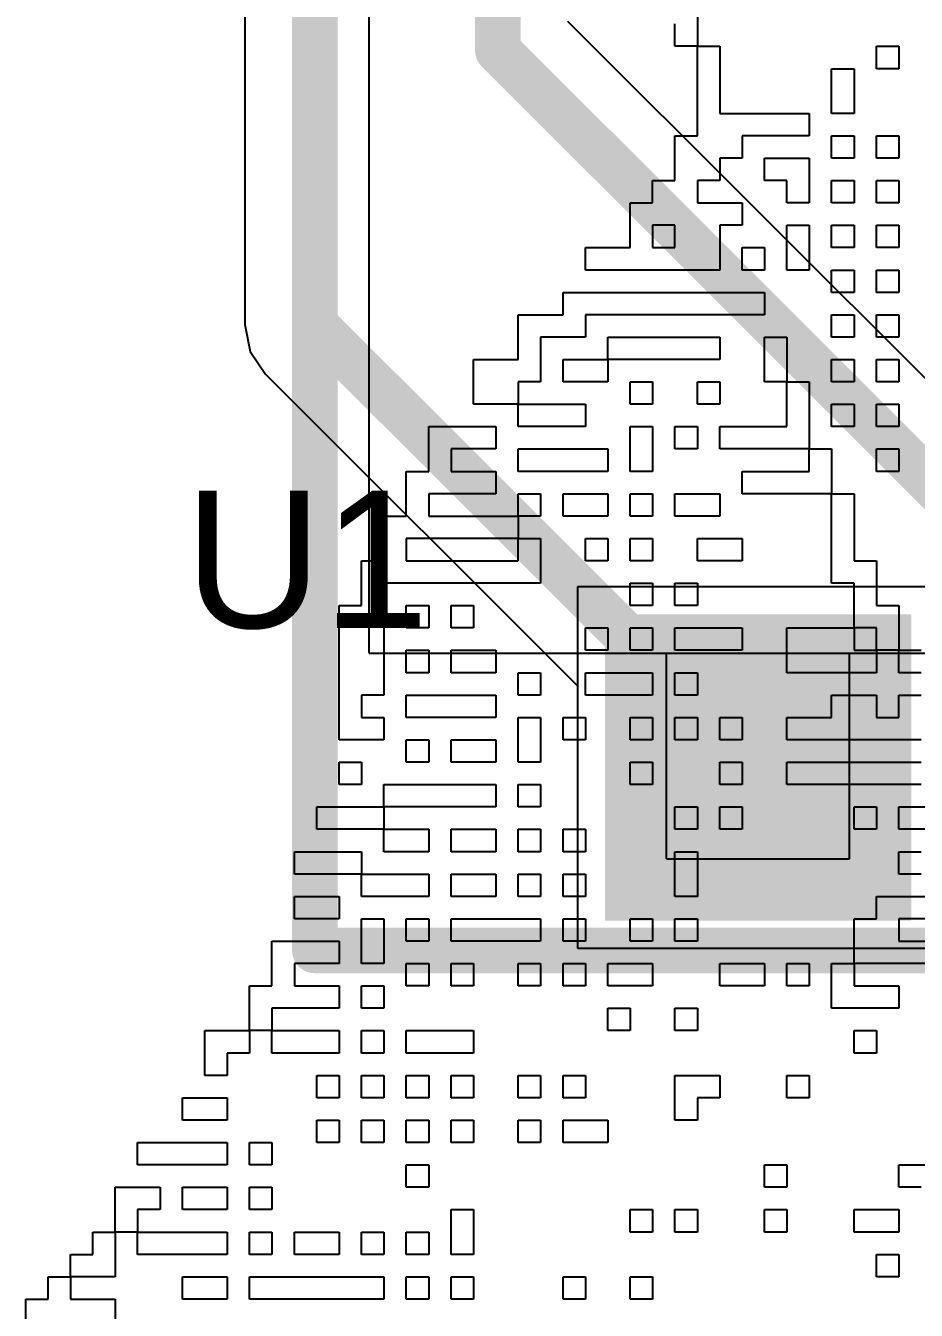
# Model space of a CAD drawing. Header units: inches. Extents: x 0.02 to 6.01, y 0.01 to 5.6.
# Drawn here: x 1.8968 to 2.0914, y 3.2563 to 3.5373 of the extents above; entities that cross this region are included whole.
import ezdxf

# ---------------------------------------------------------------- set-up
doc = ezdxf.new("R2010")
doc.units = ezdxf.units.IN
doc.header["$MEASUREMENT"] = 0
for name, color, linetype in [('Bottom Layer', 5, 'Continuous'), ('Bottom Overlay', 54, 'Continuous'), ('Bottom Solder', 6, 'Continuous'), ('Mechanical 13', 56, 'Continuous'), ('Multi-Layer', 9, 'Continuous'), ('Pad Holes', 156, 'Continuous'), ('Top Layer', 1, 'Continuous'), ('Top Overlay', 2, 'Continuous'), ('Top Solder', 216, 'Continuous')]:
    doc.layers.add(name, color=color, linetype=linetype)
doc.styles.add('Arial', font='', dxfattribs={"height": 0.2})
doc.styles.get('Arial').set_extended_font_data('Arial')

# ---------------------------------------------------------------- blocks, each defined once
blk = doc.blocks.new('DIP254P1524X483_40_35')
at = {"layer": 'Bottom Layer'}
blk.add_hatch(color=5, dxfattribs=at).paths.add_polyline_path([(-0.6295, 1.9295), (-0.5705, 1.9295), (-0.5705, 1.8705), (-0.6295, 1.8705)])
at = {"layer": 'Bottom Solder'}
blk.add_hatch(color=6, dxfattribs=at).paths.add_polyline_path([(-0.6335, 1.9335), (-0.5665, 1.9335), (-0.5665, 1.8665), (-0.6335, 1.8665)])
at = {"layer": 'Multi-Layer'}
blk.add_hatch(color=9, dxfattribs=at).paths.add_polyline_path([(-0.6295, 1.9295), (-0.5705, 1.9295), (-0.5705, 1.8705), (-0.6295, 1.8705)])
at = {"layer": 'Pad Holes'}
h = blk.add_hatch(color=7, dxfattribs=at)
edge = h.paths.add_edge_path()
edge.add_arc((-0.6, 1.9), 0.0195, 0, 360)
at = {"layer": 'Top Layer'}
blk.add_hatch(color=1, dxfattribs=at).paths.add_polyline_path([(-0.6295, 1.9295), (-0.5705, 1.9295), (-0.5705, 1.8705), (-0.6295, 1.8705)])
at = {"layer": 'Top Solder'}
blk.add_hatch(color=216, dxfattribs=at).paths.add_polyline_path([(-0.6335, 1.9335), (-0.5665, 1.9335), (-0.5665, 1.8665), (-0.6335, 1.8665)])
at = {"layer": 'Mechanical 13'}
for points in [[(-0.575, 1.985), (-0.575, -0.085)], [(-0.575, 1.985), (-0.312, 1.985)], [(-0.62, 1.92), (-0.62, 1.88)], [(-0.62, 1.92), (-0.575, 1.92)], [(-0.575, 1.92), (-0.575, 1.88)], [(-0.62, 1.88), (-0.575, 1.88)]]:
    blk.add_lwpolyline(points, dxfattribs=at)
for points in [[(-0.575, 1.985, 1), (-0.575, 1.985, 1)], [(-0.575, 1.985, 1), (-0.575, 1.985, 1)], [(-0.62, 1.92, 1), (-0.62, 1.92, 1)], [(-0.62, 1.92, 1), (-0.62, 1.92, 1)], [(-0.575, 1.92, 1), (-0.575, 1.92, 1)], [(-0.575, 1.92, 1), (-0.575, 1.92, 1)], [(-0.62, 1.88, 1), (-0.62, 1.88, 1)], [(-0.62, 1.88, 1), (-0.62, 1.88, 1)], [(-0.575, 1.88, 1), (-0.575, 1.88, 1)], [(-0.575, 1.88, 1), (-0.575, 1.88, 1)]]:
    blk.add_lwpolyline(points, format="xyb", close=True, dxfattribs=at)

msp = doc.modelspace()

# ---------------------------------------------------------------- linework, layer by layer
at = {"layer": 'Bottom Layer'}
for p, q in [((1.94471, 4.3533), (1.94471, 3.47187)), ((2.14168, 3.41182), (2.01529, 3.53821)), ((1.94471, 3.47187), (1.94587, 3.46602)), ((1.94587, 3.46602), (1.94919, 3.46106)), ((1.94919, 3.46106), (2.01737, 3.39287)), ((2.01737, 3.39287), (2.01737, 3.3355)), ((2.01737, 3.3355), (2.09637, 3.3355))]:
    msp.add_line(p, q, dxfattribs=at)
for points in [[(1.96, 3.47187, 0.01, 0.01, 0), (1.96, 4.3533, 0.01, 0.01, 0)], [(2, 3.53187, 0.01, 0.01, 0), (2, 4.32706, 0.01, 0.01, 0)], [(2, 3.53187, 0.01, 0.01, 0), (2.15687, 3.375, 0.01, 0.01, 0)], [(1.96, 3.47187, 0.01, 0.01, 0), (2.05687, 3.375, 0.01, 0.01, 0)]]:
    msp.add_lwpolyline(points, format="xyseb", dxfattribs=at)
for points in [[(1.9975, 3.53187, 0.005, 0.005, 1), (2.0025, 3.53187, 0.005, 0.005, 1)], [(1.9975, 3.53187, 0.005, 0.005, 1), (2.0025, 3.53187, 0.005, 0.005, 1)], [(1.9575, 3.47187, 0.005, 0.005, 1), (1.9625, 3.47187, 0.005, 0.005, 1)], [(1.9575, 3.47187, 0.005, 0.005, 1), (1.9625, 3.47187, 0.005, 0.005, 1)], [(2.05437, 3.375, 0.005, 0.005, 1), (2.05937, 3.375, 0.005, 0.005, 1)]]:
    msp.add_lwpolyline(points, format="xyseb", close=True, dxfattribs=at)
at = {"layer": 'Bottom Overlay'}
for p, q in [((2.04359, 3.54253), (2.04359, 3.53275)), ((2.03869, 3.53275), (2.03869, 3.53764)), ((2.04359, 3.53275), (2.03869, 3.53275)), ((2.04359, 3.51317), (2.04359, 3.53275)), ((2.04359, 3.53275), (2.04848, 3.53275)), ((2.04848, 3.53275), (2.04848, 3.51807)), ((2.08273, 3.52785), (2.08273, 3.53275)), ((2.08273, 3.53275), (2.08763, 3.53275)), ((2.08763, 3.53275), (2.08763, 3.52785)), ((2.07295, 3.51807), (2.07295, 3.52785)), ((2.07295, 3.52785), (2.07784, 3.52785)), ((2.07784, 3.52785), (2.07784, 3.52296)), ((2.08763, 3.52785), (2.08273, 3.52785)), ((2.07784, 3.52296), (2.07784, 3.51807)), ((2.04848, 3.51807), (2.06805, 3.51807)), ((2.06805, 3.51807), (2.06805, 3.51317)), ((2.07784, 3.51807), (2.07295, 3.51807)), ((2.03869, 3.50339), (2.03869, 3.51317)), ((2.03869, 3.51317), (2.04359, 3.51317)), ((2.06805, 3.51317), (2.05337, 3.51317)), ((2.05337, 3.51317), (2.05337, 3.50828)), ((2.07295, 3.50828), (2.07295, 3.51317)), ((2.07295, 3.51317), (2.07784, 3.51317)), ((2.07784, 3.51317), (2.07784, 3.50828)), ((2.08273, 3.50828), (2.08273, 3.51317)), ((2.08273, 3.51317), (2.08763, 3.51317)), ((2.08763, 3.51317), (2.08763, 3.50828)), ((2.05337, 3.50828), (2.04848, 3.50828)), ((2.04848, 3.50828), (2.04848, 3.50339)), ((2.05827, 3.50339), (2.05827, 3.50828)), ((2.05827, 3.50828), (2.06805, 3.50828)), ((2.06805, 3.50828), (2.06805, 3.49849)), ((2.07784, 3.50828), (2.07295, 3.50828)), ((2.08763, 3.50828), (2.08273, 3.50828)), ((2.0338, 3.49849), (2.0338, 3.50339)), ((2.0338, 3.50339), (2.03869, 3.50339)), ((2.04848, 3.50339), (2.04359, 3.50339)), ((2.04359, 3.50339), (2.04359, 3.49849)), ((2.06316, 3.50339), (2.05827, 3.50339)), ((2.06316, 3.49849), (2.06316, 3.50339)), ((2.07295, 3.49849), (2.07295, 3.50339)), ((2.07295, 3.50339), (2.07784, 3.50339)), ((2.07784, 3.50339), (2.07784, 3.49849)), ((2.08273, 3.49849), (2.08273, 3.50339)), ((2.08273, 3.50339), (2.08763, 3.50339)), ((2.08763, 3.50339), (2.08763, 3.49849)), ((2.02891, 3.48871), (2.02891, 3.49849)), ((2.02891, 3.49849), (2.0338, 3.49849)), ((2.04359, 3.49849), (2.05337, 3.49849)), ((2.05337, 3.49849), (2.05337, 3.4936)), ((2.06805, 3.49849), (2.06316, 3.49849)), ((2.07784, 3.49849), (2.07295, 3.49849)), ((2.08763, 3.49849), (2.08273, 3.49849)), ((2.03869, 3.4936), (2.0338, 3.4936)), ((2.0338, 3.4936), (2.0338, 3.48871)), ((2.03869, 3.48871), (2.03869, 3.4936)), ((2.05337, 3.4936), (2.04848, 3.4936)), ((2.04848, 3.4936), (2.04848, 3.48381)), ((2.06316, 3.48381), (2.06316, 3.4936)), ((2.06316, 3.4936), (2.06805, 3.4936)), ((2.06805, 3.4936), (2.06805, 3.48871)), ((2.07295, 3.48871), (2.07295, 3.4936)), ((2.07295, 3.4936), (2.07784, 3.4936)), ((2.07784, 3.4936), (2.07784, 3.48871)), ((2.08273, 3.48871), (2.08273, 3.4936)), ((2.08273, 3.4936), (2.08763, 3.4936)), ((2.08763, 3.4936), (2.08763, 3.48871)), ((2.01912, 3.48381), (2.01912, 3.48871)), ((2.01912, 3.48871), (2.02891, 3.48871)), ((2.0338, 3.48871), (2.03869, 3.48871)), ((2.05337, 3.48381), (2.05337, 3.48871)), ((2.05337, 3.48871), (2.05827, 3.48871)), ((2.05827, 3.48871), (2.05827, 3.48381)), ((2.06805, 3.48871), (2.06805, 3.48381)), ((2.07784, 3.48871), (2.07295, 3.48871)), ((2.08763, 3.48871), (2.08273, 3.48871)), ((2.04848, 3.48381), (2.01912, 3.48381)), ((2.05827, 3.48381), (2.05337, 3.48381)), ((2.06805, 3.48381), (2.06316, 3.48381)), ((2.07295, 3.48381), (2.07784, 3.48381)), ((2.07295, 3.47892), (2.07295, 3.48381)), ((2.07784, 3.48381), (2.07784, 3.47892)), ((2.08273, 3.47892), (2.08273, 3.48381)), ((2.08273, 3.48381), (2.08763, 3.48381)), ((2.08763, 3.48381), (2.08763, 3.47892)), ((2.01423, 3.47403), (2.01423, 3.47892)), ((2.01423, 3.47892), (2.05827, 3.47892)), ((2.05827, 3.47892), (2.05827, 3.47403)), ((2.07784, 3.47892), (2.07295, 3.47892)), ((2.08763, 3.47892), (2.08273, 3.47892)), ((2.00444, 3.46424), (2.00444, 3.47403)), ((2.00444, 3.47403), (2.01423, 3.47403)), ((2.05827, 3.47403), (2.01912, 3.47403)), ((2.01912, 3.47403), (2.01912, 3.46913)), ((2.07295, 3.46913), (2.07295, 3.47403)), ((2.07295, 3.47403), (2.07784, 3.47403)), ((2.07784, 3.47403), (2.07784, 3.46913)), ((2.08273, 3.46913), (2.08273, 3.47403)), ((2.08273, 3.47403), (2.08763, 3.47403)), ((2.08763, 3.47403), (2.08763, 3.46913)), ((2.01912, 3.46913), (2.00933, 3.46913)), ((2.00933, 3.46913), (2.00933, 3.45935)), ((2.02401, 3.46424), (2.02401, 3.46913)), ((2.02401, 3.46913), (2.04848, 3.46913)), ((2.04848, 3.46913), (2.04848, 3.46424)), ((2.05827, 3.45935), (2.05827, 3.46913)), ((2.05827, 3.46913), (2.06316, 3.46913)), ((2.06316, 3.46913), (2.06316, 3.45935)), ((2.07784, 3.46913), (2.07295, 3.46913)), ((2.08763, 3.46913), (2.08273, 3.46913)), ((1.99465, 3.45935), (1.99465, 3.46424)), ((1.99465, 3.46424), (2.00444, 3.46424)), ((2.01423, 3.45935), (2.01423, 3.46424)), ((2.01423, 3.46424), (2.02401, 3.46424)), ((2.04848, 3.46424), (2.02401, 3.46424)), ((2.02401, 3.46424), (2.02401, 3.45935)), ((2.07295, 3.46424), (2.07784, 3.46424)), ((2.07295, 3.45935), (2.07295, 3.46424)), ((2.07784, 3.46424), (2.07784, 3.45935)), ((2.08273, 3.45935), (2.08273, 3.46424)), ((2.08273, 3.46424), (2.08763, 3.46424)), ((2.08763, 3.46424), (2.08763, 3.45935)), ((1.99465, 3.45445), (1.99465, 3.45935)), ((2.00933, 3.45935), (2.00444, 3.45935)), ((2.00444, 3.45935), (2.00444, 3.45445)), ((2.02401, 3.45935), (2.01423, 3.45935)), ((2.02891, 3.45445), (2.02891, 3.45935)), ((2.02891, 3.45935), (2.0338, 3.45935)), ((2.0338, 3.45935), (2.0338, 3.45445)), ((2.04359, 3.45445), (2.04359, 3.45935)), ((2.04359, 3.45935), (2.04848, 3.45935)), ((2.04848, 3.45935), (2.04848, 3.45445)), ((2.06316, 3.45935), (2.05827, 3.45935)), ((2.06316, 3.45445), (2.06316, 3.45935)), ((2.06316, 3.45935), (2.06805, 3.45935)), ((2.06805, 3.45935), (2.06805, 3.44467)), ((2.07784, 3.45935), (2.07295, 3.45935)), ((2.08763, 3.45935), (2.08273, 3.45935)), ((2.00444, 3.45445), (1.99465, 3.45445)), ((2.00444, 3.44956), (2.00444, 3.45445)), ((2.00444, 3.45445), (2.00933, 3.45445)), ((2.00933, 3.45445), (2.01423, 3.45445)), ((2.01423, 3.45445), (2.01912, 3.45445)), ((2.01912, 3.45445), (2.01912, 3.44956)), ((2.0338, 3.45445), (2.02891, 3.45445)), ((2.04848, 3.45445), (2.04359, 3.45445)), ((2.06316, 3.44956), (2.06316, 3.45445)), ((2.07295, 3.44956), (2.07295, 3.45445)), ((2.07295, 3.45445), (2.07784, 3.45445)), ((2.07784, 3.45445), (2.07784, 3.44956)), ((2.08273, 3.45445), (2.08763, 3.45445)), ((2.08273, 3.44956), (2.08273, 3.45445)), ((2.08763, 3.45445), (2.08763, 3.44956)), ((1.98487, 3.43977), (1.98487, 3.44956)), ((1.98487, 3.44956), (1.99955, 3.44956)), ((1.99955, 3.44956), (1.99955, 3.44467)), ((2.01912, 3.44956), (2.00444, 3.44956)), ((2.02891, 3.44467), (2.02891, 3.44956)), ((2.02891, 3.44956), (2.0338, 3.44956)), ((2.0338, 3.44956), (2.0338, 3.43977)), ((2.03869, 3.44467), (2.03869, 3.44956)), ((2.03869, 3.44956), (2.04359, 3.44956)), ((2.04359, 3.44956), (2.04359, 3.44467)), ((2.04848, 3.44467), (2.04848, 3.44956)), ((2.04848, 3.44956), (2.06316, 3.44956)), ((2.07784, 3.44956), (2.07295, 3.44956)), ((2.08763, 3.44956), (2.08273, 3.44956)), ((1.99955, 3.44467), (1.98976, 3.44467)), ((1.98976, 3.44467), (1.98976, 3.43977)), ((2.00444, 3.43977), (2.00444, 3.44467)), ((2.00444, 3.44467), (2.01912, 3.44467)), ((2.01912, 3.44467), (2.02401, 3.44467)), ((2.02401, 3.44467), (2.02401, 3.43977)), ((2.02891, 3.43977), (2.02891, 3.44467)), ((2.04359, 3.44467), (2.03869, 3.44467)), ((2.06805, 3.44467), (2.04848, 3.44467)), ((2.06805, 3.43977), (2.06805, 3.44467)), ((2.06805, 3.44467), (2.07295, 3.44467)), ((2.07295, 3.44467), (2.07295, 3.43488)), ((2.08273, 3.43977), (2.08273, 3.44467)), ((2.08273, 3.44467), (2.08763, 3.44467)), ((2.08763, 3.44467), (2.08763, 3.43977)), ((1.97997, 3.42999), (1.97997, 3.43977)), ((1.97997, 3.43977), (1.98487, 3.43977)), ((1.98976, 3.43977), (1.99955, 3.43977)), ((1.99955, 3.43977), (1.99955, 3.43488)), ((2.02401, 3.43977), (2.00444, 3.43977)), ((2.0338, 3.43977), (2.02891, 3.43977)), ((2.05337, 3.43488), (2.05337, 3.43977)), ((2.05337, 3.43977), (2.05827, 3.43977)), ((2.05827, 3.43977), (2.06316, 3.43977)), ((2.06316, 3.43977), (2.06805, 3.43977)), ((2.08763, 3.43977), (2.08273, 3.43977)), ((1.99955, 3.43488), (1.98487, 3.43488)), ((1.98487, 3.43488), (1.98487, 3.42999)), ((2.00444, 3.42999), (2.00444, 3.43488)), ((2.00444, 3.43488), (2.00933, 3.43488)), ((2.00933, 3.43488), (2.00933, 3.42999)), ((2.01423, 3.42999), (2.01423, 3.43488)), ((2.01423, 3.43488), (2.02401, 3.43488)), ((2.02401, 3.43488), (2.02401, 3.42999)), ((2.02891, 3.42999), (2.02891, 3.43488)), ((2.02891, 3.43488), (2.0338, 3.43488)), ((2.0338, 3.43488), (2.0338, 3.42999)), ((2.03869, 3.42999), (2.03869, 3.43488)), ((2.03869, 3.43488), (2.04848, 3.43488)), ((2.04848, 3.43488), (2.04848, 3.42999)), ((2.07295, 3.43488), (2.05337, 3.43488)), ((2.07295, 3.41531), (2.07295, 3.43488)), ((2.07295, 3.43488), (2.07784, 3.43488)), ((2.07784, 3.43488), (2.07784, 3.4202)), ((1.97508, 3.4202), (1.97508, 3.42999)), ((1.97508, 3.42999), (1.97997, 3.42999)), ((1.98487, 3.42999), (2.00444, 3.42999)), ((2.00444, 3.42999), (2.00444, 3.42509)), ((2.00933, 3.42999), (2.00444, 3.42999)), ((2.01912, 3.42999), (2.01423, 3.42999)), ((2.02401, 3.42999), (2.01912, 3.42999)), ((2.0338, 3.42999), (2.02891, 3.42999)), ((2.04848, 3.42999), (2.03869, 3.42999)), ((1.99955, 3.42509), (1.97997, 3.42509)), ((1.97997, 3.42509), (1.97997, 3.4202)), ((2.00444, 3.42509), (1.99955, 3.42509)), ((2.00444, 3.4202), (2.00444, 3.42509)), ((2.00444, 3.42509), (2.00933, 3.42509)), ((2.00933, 3.42509), (2.00933, 3.41531)), ((2.01912, 3.4202), (2.01912, 3.42509)), ((2.01912, 3.42509), (2.02401, 3.42509)), ((2.02401, 3.42509), (2.02401, 3.4202)), ((2.02891, 3.42509), (2.0338, 3.42509)), ((2.02891, 3.4202), (2.02891, 3.42509)), ((2.0338, 3.42509), (2.0338, 3.4202)), ((2.04359, 3.4202), (2.04359, 3.42509)), ((2.04359, 3.42509), (2.04848, 3.42509)), ((2.04848, 3.42509), (2.05337, 3.42509)), ((2.05337, 3.42509), (2.05337, 3.4202)), ((1.97019, 3.41041), (1.97019, 3.4202)), ((1.97019, 3.4202), (1.97508, 3.4202)), ((1.97997, 3.4202), (2.00444, 3.4202)), ((2.02401, 3.4202), (2.01912, 3.4202)), ((2.0338, 3.4202), (2.02891, 3.4202)), ((2.05337, 3.4202), (2.04359, 3.4202)), ((2.07784, 3.4202), (2.08273, 3.4202)), ((2.08273, 3.4202), (2.08273, 3.41041)), ((2.00933, 3.41531), (1.97508, 3.41531)), ((1.97508, 3.41531), (1.97508, 3.39084)), ((2.02891, 3.41041), (2.02891, 3.41531)), ((2.02891, 3.41531), (2.0338, 3.41531)), ((2.0338, 3.41531), (2.0338, 3.41041)), ((2.03869, 3.41041), (2.03869, 3.41531)), ((2.03869, 3.41531), (2.04359, 3.41531)), ((2.04359, 3.41531), (2.04359, 3.41041)), ((2.07784, 3.41531), (2.07295, 3.41531)), ((2.07784, 3.40552), (2.07784, 3.41531)), ((1.96529, 3.38105), (1.96529, 3.41041)), ((1.96529, 3.41041), (1.97019, 3.41041)), ((1.97997, 3.40552), (1.97997, 3.41041)), ((1.97997, 3.41041), (1.98487, 3.41041)), ((1.98487, 3.41041), (1.98487, 3.40552)), ((1.98976, 3.40552), (1.98976, 3.41041)), ((1.98976, 3.41041), (1.99465, 3.41041)), ((1.99465, 3.41041), (1.99465, 3.40552)), ((2.0338, 3.41041), (2.02891, 3.41041)), ((2.04359, 3.41041), (2.03869, 3.41041)), ((2.08273, 3.41041), (2.08763, 3.41041)), ((2.08763, 3.41041), (2.08763, 3.40063)), ((1.98487, 3.40552), (1.97997, 3.40552)), ((1.99465, 3.40552), (1.98976, 3.40552)), ((2.01912, 3.40063), (2.01912, 3.40552)), ((2.01912, 3.40552), (2.02401, 3.40552)), ((2.02401, 3.40552), (2.02401, 3.40063)), ((2.02891, 3.40063), (2.02891, 3.40552)), ((2.02891, 3.40552), (2.0338, 3.40552)), ((2.0338, 3.40552), (2.0338, 3.40063)), ((2.03869, 3.40063), (2.03869, 3.40552)), ((2.03869, 3.40552), (2.05337, 3.40552)), ((2.05337, 3.40552), (2.05337, 3.40063)), ((2.06316, 3.39573), (2.06316, 3.40552)), ((2.06316, 3.40552), (2.07784, 3.40552)), ((2.07784, 3.40552), (2.07784, 3.40063)), ((2.08273, 3.40552), (2.07784, 3.40552)), ((2.08273, 3.40063), (2.08273, 3.40552)), ((1.97997, 3.39573), (1.97997, 3.40063)), ((1.97997, 3.40063), (1.98487, 3.40063)), ((1.98487, 3.40063), (1.98487, 3.39573)), ((1.98976, 3.39573), (1.98976, 3.40063)), ((1.98976, 3.40063), (1.99955, 3.40063)), ((1.99955, 3.40063), (1.99955, 3.39573)), ((2.02401, 3.40063), (2.01912, 3.40063)), ((2.0338, 3.40063), (2.02891, 3.40063)), ((2.04359, 3.40063), (2.03869, 3.40063)), ((2.05337, 3.40063), (2.04359, 3.40063)), ((2.07784, 3.40063), (2.08273, 3.40063)), ((2.08273, 3.40063), (2.08273, 3.39573)), ((2.08763, 3.40063), (2.08273, 3.40063)), ((2.08763, 3.40063), (2.09252, 3.40063)), ((2.08763, 3.39573), (2.08763, 3.40063)), ((1.98487, 3.39573), (1.97997, 3.39573)), ((1.99955, 3.39573), (1.98976, 3.39573)), ((2.00444, 3.39084), (2.00444, 3.39573)), ((2.00444, 3.39573), (2.00933, 3.39573)), ((2.00933, 3.39573), (2.00933, 3.39084)), ((2.01912, 3.39084), (2.01912, 3.39573)), ((2.01912, 3.39573), (2.0338, 3.39573)), ((2.0338, 3.39573), (2.0338, 3.39084)), ((2.03869, 3.39084), (2.03869, 3.39573)), ((2.03869, 3.39573), (2.04359, 3.39573)), ((2.04359, 3.39573), (2.04359, 3.39084)), ((2.08273, 3.39573), (2.06316, 3.39573)), ((2.09252, 3.39573), (2.08763, 3.39573)), ((1.97508, 3.39084), (1.97019, 3.39084)), ((1.97019, 3.39084), (1.97019, 3.38595)), ((1.97997, 3.39084), (1.98487, 3.39084)), ((1.97997, 3.38595), (1.97997, 3.39084)), ((1.98487, 3.39084), (1.99955, 3.39084)), ((1.99955, 3.39084), (1.99955, 3.38595)), ((2.00933, 3.39084), (2.00444, 3.39084)), ((2.02401, 3.39084), (2.01912, 3.39084)), ((2.02891, 3.39084), (2.02401, 3.39084)), ((2.0338, 3.39084), (2.02891, 3.39084)), ((2.04359, 3.39084), (2.03869, 3.39084)), ((2.07295, 3.38595), (2.07295, 3.39084)), ((2.07295, 3.39084), (2.08273, 3.39084)), ((2.08273, 3.39084), (2.08273, 3.38595)), ((2.08763, 3.38595), (2.08763, 3.39084)), ((2.08763, 3.39084), (2.09252, 3.39084)), ((1.97019, 3.38595), (1.97508, 3.38595)), ((1.97508, 3.38595), (1.97508, 3.38105)), ((1.99955, 3.38595), (1.97997, 3.38595)), ((2.00444, 3.37616), (2.00444, 3.38595)), ((2.00444, 3.38595), (2.00933, 3.38595)), ((2.00933, 3.38595), (2.00933, 3.37616)), ((2.01423, 3.38105), (2.01423, 3.38595)), ((2.01423, 3.38595), (2.01912, 3.38595)), ((2.01912, 3.38595), (2.01912, 3.38105)), ((2.02891, 3.38105), (2.02891, 3.38595)), ((2.02891, 3.38595), (2.0338, 3.38595)), ((2.0338, 3.38595), (2.0338, 3.38105)), ((2.03869, 3.38105), (2.03869, 3.38595)), ((2.03869, 3.38595), (2.04359, 3.38595)), ((2.04359, 3.38595), (2.04359, 3.38105)), ((2.04848, 3.38105), (2.04848, 3.38595)), ((2.04848, 3.38595), (2.05337, 3.38595)), ((2.05337, 3.38595), (2.05337, 3.38105)), ((2.06316, 3.38105), (2.06316, 3.38595)), ((2.06316, 3.38595), (2.07295, 3.38595)), ((2.08273, 3.38595), (2.08763, 3.38595)), ((1.97508, 3.38105), (1.96529, 3.38105)), ((1.97997, 3.37616), (1.97997, 3.38105)), ((1.97997, 3.38105), (1.98487, 3.38105)), ((1.98487, 3.38105), (1.98487, 3.37616)), ((1.98976, 3.37616), (1.98976, 3.38105)), ((1.98976, 3.38105), (1.99465, 3.38105)), ((1.99465, 3.38105), (1.99955, 3.38105)), ((1.99955, 3.38105), (1.99955, 3.37616)), ((2.01912, 3.38105), (2.01423, 3.38105)), ((2.0338, 3.38105), (2.02891, 3.38105)), ((2.04359, 3.38105), (2.03869, 3.38105)), ((2.05337, 3.38105), (2.04848, 3.38105)), ((2.09252, 3.38105), (2.06316, 3.38105)), ((1.96529, 3.37127), (1.96529, 3.37616)), ((1.96529, 3.37616), (1.97019, 3.37616)), ((1.97019, 3.37616), (1.97019, 3.37127)), ((1.98487, 3.37616), (1.97997, 3.37616)), ((1.99955, 3.37616), (1.98976, 3.37616)), ((2.00933, 3.37616), (2.00444, 3.37616)), ((2.02891, 3.37127), (2.02891, 3.37616)), ((2.02891, 3.37616), (2.0338, 3.37616)), ((2.0338, 3.37616), (2.0338, 3.37127)), ((2.04848, 3.37616), (2.05337, 3.37616)), ((2.04848, 3.37127), (2.04848, 3.37616)), ((2.05337, 3.37616), (2.05337, 3.37127)), ((2.06316, 3.37127), (2.06316, 3.37616)), ((2.06316, 3.37616), (2.09252, 3.37616)), ((1.97019, 3.37127), (1.96529, 3.37127)), ((1.97508, 3.36637), (1.97508, 3.37127)), ((1.97508, 3.37127), (1.99955, 3.37127)), ((1.99955, 3.37127), (1.99955, 3.36637)), ((2.00444, 3.36637), (2.00444, 3.37127)), ((2.00444, 3.37127), (2.00933, 3.37127)), ((2.00933, 3.37127), (2.00933, 3.36637)), ((2.0338, 3.37127), (2.02891, 3.37127)), ((2.05337, 3.37127), (2.04848, 3.37127)), ((2.09252, 3.37127), (2.06316, 3.37127)), ((1.9604, 3.36148), (1.9604, 3.36637)), ((1.9604, 3.36637), (1.97508, 3.36637)), ((1.97508, 3.36637), (1.97508, 3.36148)), ((1.98487, 3.36637), (1.97508, 3.36637)), ((1.98976, 3.36637), (1.98487, 3.36637)), ((1.99955, 3.36637), (1.98976, 3.36637)), ((2.00933, 3.36637), (2.00444, 3.36637)), ((2.03869, 3.36148), (2.03869, 3.36637)), ((2.03869, 3.36637), (2.04359, 3.36637)), ((2.04359, 3.36637), (2.04359, 3.36148)), ((2.04848, 3.36148), (2.04848, 3.36637)), ((2.04848, 3.36637), (2.05337, 3.36637)), ((2.05337, 3.36637), (2.05337, 3.36148)), ((2.07784, 3.36148), (2.07784, 3.36637)), ((2.07784, 3.36637), (2.08273, 3.36637)), ((2.08273, 3.36637), (2.08273, 3.36148)), ((2.08763, 3.36148), (2.08763, 3.36637)), ((2.08763, 3.36637), (2.09741, 3.36637)), ((1.97508, 3.36148), (1.9604, 3.36148)), ((1.97508, 3.35659), (1.97508, 3.36148)), ((1.97508, 3.36148), (1.98487, 3.36148)), ((1.98487, 3.36148), (1.98487, 3.35659)), ((1.98976, 3.35659), (1.98976, 3.36148)), ((1.98976, 3.36148), (1.99955, 3.36148)), ((1.99955, 3.36148), (1.99955, 3.35659)), ((2.00444, 3.35659), (2.00444, 3.36148)), ((2.00444, 3.36148), (2.00933, 3.36148)), ((2.00933, 3.36148), (2.00933, 3.35659)), ((2.01423, 3.35659), (2.01423, 3.36148)), ((2.01423, 3.36148), (2.01912, 3.36148)), ((2.01912, 3.36148), (2.01912, 3.35659)), ((2.04359, 3.36148), (2.03869, 3.36148)), ((2.05337, 3.36148), (2.04848, 3.36148)), ((2.08273, 3.36148), (2.07784, 3.36148)), ((2.10231, 3.36148), (2.08763, 3.36148)), ((1.95551, 3.35169), (1.95551, 3.35659)), ((1.95551, 3.35659), (1.97019, 3.35659)), ((1.97019, 3.35659), (1.97019, 3.35169)), ((1.97997, 3.35659), (1.97508, 3.35659)), ((1.98487, 3.35659), (1.97997, 3.35659)), ((1.99955, 3.35659), (1.98976, 3.35659)), ((2.00933, 3.35659), (2.00444, 3.35659)), ((2.01912, 3.35659), (2.01423, 3.35659)), ((2.03869, 3.35169), (2.03869, 3.35659)), ((2.03869, 3.35659), (2.04359, 3.35659)), ((2.04359, 3.35659), (2.04359, 3.3468)), ((2.08763, 3.35169), (2.08763, 3.35659)), ((2.08763, 3.35659), (2.09252, 3.35659)), ((1.9604, 3.35169), (1.95551, 3.35169)), ((1.97019, 3.35169), (1.9604, 3.35169)), ((1.97019, 3.35169), (1.97508, 3.35169)), ((1.97019, 3.3468), (1.97019, 3.35169)), ((1.97508, 3.35169), (1.98487, 3.35169)), ((1.98487, 3.35169), (1.98487, 3.3468)), ((1.98976, 3.3468), (1.98976, 3.35169)), ((1.98976, 3.35169), (1.99465, 3.35169)), ((1.99465, 3.35169), (1.99955, 3.35169)), ((1.99955, 3.35169), (1.99955, 3.3468)), ((2.00444, 3.35169), (2.00933, 3.35169)), ((2.00444, 3.3468), (2.00444, 3.35169)), ((2.00933, 3.35169), (2.00933, 3.3468)), ((2.01423, 3.3468), (2.01423, 3.35169)), ((2.01423, 3.35169), (2.01912, 3.35169)), ((2.01912, 3.35169), (2.01912, 3.3468)), ((2.03869, 3.3468), (2.03869, 3.35169)), ((2.09252, 3.35169), (2.08763, 3.35169)), ((1.95551, 3.34191), (1.95551, 3.3468)), ((1.95551, 3.3468), (1.96529, 3.3468)), ((1.96529, 3.3468), (1.96529, 3.34191)), ((1.98487, 3.3468), (1.97019, 3.3468)), ((1.99955, 3.3468), (1.98976, 3.3468)), ((2.00933, 3.3468), (2.00444, 3.3468)), ((2.01912, 3.3468), (2.01423, 3.3468)), ((2.04359, 3.3468), (2.03869, 3.3468)), ((2.08273, 3.34191), (2.08273, 3.3468)), ((2.08273, 3.3468), (2.1072, 3.3468)), ((1.96529, 3.34191), (1.95551, 3.34191)), ((1.97019, 3.33212), (1.97019, 3.34191)), ((1.97019, 3.34191), (1.97508, 3.34191)), ((1.97508, 3.34191), (1.97508, 3.33701)), ((1.97997, 3.33701), (1.97997, 3.34191)), ((1.97997, 3.34191), (1.98487, 3.34191)), ((1.98487, 3.34191), (1.98487, 3.33701)), ((1.98976, 3.33701), (1.98976, 3.34191)), ((1.98976, 3.34191), (2.00444, 3.34191)), ((2.00444, 3.34191), (2.00933, 3.34191)), ((2.00933, 3.34191), (2.00933, 3.33701)), ((2.01423, 3.34191), (2.01912, 3.34191)), ((2.01423, 3.33701), (2.01423, 3.34191)), ((2.01912, 3.34191), (2.01912, 3.33701)), ((2.02891, 3.33701), (2.02891, 3.34191)), ((2.02891, 3.34191), (2.0338, 3.34191)), ((2.0338, 3.34191), (2.0338, 3.33701)), ((2.03869, 3.33701), (2.03869, 3.34191)), ((2.03869, 3.34191), (2.04359, 3.34191)), ((2.04359, 3.34191), (2.04359, 3.33701)), ((2.07784, 3.33212), (2.07784, 3.34191)), ((2.07784, 3.34191), (2.08273, 3.34191)), ((2.11209, 3.34191), (2.08763, 3.34191)), ((2.08763, 3.34191), (2.08763, 3.33701)), ((1.95061, 3.33212), (1.95061, 3.33701)), ((1.95061, 3.33701), (1.96529, 3.33701)), ((1.96529, 3.33701), (1.96529, 3.33212)), ((1.97508, 3.33701), (1.97508, 3.33212)), ((1.98487, 3.33701), (1.97997, 3.33701)), ((2.00933, 3.33701), (1.98976, 3.33701)), ((2.01912, 3.33701), (2.01423, 3.33701)), ((2.0338, 3.33701), (2.02891, 3.33701)), ((2.04359, 3.33701), (2.03869, 3.33701)), ((2.08763, 3.33701), (2.1072, 3.33701)), ((1.95061, 3.32723), (1.95061, 3.33212)), ((1.96529, 3.33212), (1.95551, 3.33212)), ((1.95551, 3.33212), (1.95551, 3.32723)), ((1.97508, 3.33212), (1.97019, 3.33212)), ((1.97997, 3.32723), (1.97997, 3.33212)), ((1.97997, 3.33212), (1.98487, 3.33212)), ((1.98487, 3.33212), (1.98487, 3.32723)), ((1.98976, 3.33212), (1.99465, 3.33212)), ((1.98976, 3.32723), (1.98976, 3.33212)), ((1.99465, 3.33212), (1.99465, 3.32723)), ((2.00444, 3.33212), (2.00933, 3.33212)), ((2.00444, 3.32723), (2.00444, 3.33212)), ((2.00933, 3.33212), (2.00933, 3.32723)), ((2.01423, 3.32723), (2.01423, 3.33212)), ((2.01423, 3.33212), (2.01912, 3.33212)), ((2.01912, 3.33212), (2.01912, 3.32723)), ((2.02401, 3.32723), (2.02401, 3.33212)), ((2.02401, 3.33212), (2.0338, 3.33212)), ((2.0338, 3.33212), (2.0338, 3.32723)), ((2.04848, 3.32723), (2.04848, 3.33212)), ((2.04848, 3.33212), (2.05337, 3.33212)), ((2.05337, 3.33212), (2.05827, 3.33212)), ((2.05827, 3.33212), (2.05827, 3.32723)), ((2.06316, 3.32723), (2.06316, 3.33212)), ((2.06316, 3.33212), (2.06805, 3.33212)), ((2.06805, 3.33212), (2.06805, 3.32723)), ((2.07295, 3.32723), (2.07295, 3.33212)), ((2.07295, 3.33212), (2.07784, 3.33212)), ((2.07784, 3.33212), (2.07784, 3.32723)), ((2.1072, 3.33212), (2.07784, 3.33212)), ((1.94572, 3.31744), (1.94572, 3.32723)), ((1.94572, 3.32723), (1.95061, 3.32723)), ((1.95551, 3.32723), (1.96529, 3.32723)), ((1.96529, 3.32723), (1.96529, 3.32233)), ((1.97019, 3.32723), (1.97508, 3.32723)), ((1.97019, 3.32233), (1.97019, 3.32723)), ((1.97508, 3.32723), (1.97508, 3.32233)), ((1.98487, 3.32723), (1.97997, 3.32723)), ((1.99465, 3.32723), (1.98976, 3.32723)), ((2.00933, 3.32723), (2.00444, 3.32723)), ((2.01912, 3.32723), (2.01423, 3.32723)), ((2.0338, 3.32723), (2.02401, 3.32723)), ((2.05827, 3.32723), (2.04848, 3.32723)), ((2.06805, 3.32723), (2.06316, 3.32723)), ((2.07295, 3.32233), (2.07295, 3.32723)), ((2.07784, 3.32723), (2.08763, 3.32723)), ((2.08763, 3.32723), (2.08763, 3.32233)), ((1.96529, 3.32233), (1.95061, 3.32233)), ((1.95061, 3.32233), (1.95061, 3.31744)), ((1.97508, 3.32233), (1.97019, 3.32233)), ((2.02401, 3.31744), (2.02401, 3.32233)), ((2.02401, 3.32233), (2.02891, 3.32233)), ((2.02891, 3.32233), (2.02891, 3.31744)), ((2.03869, 3.32233), (2.04359, 3.32233)), ((2.03869, 3.31744), (2.03869, 3.32233)), ((2.04359, 3.32233), (2.04359, 3.31744)), ((2.08763, 3.32233), (2.07295, 3.32233)), ((1.93593, 3.31255), (1.93593, 3.31744)), ((1.93593, 3.31744), (1.94572, 3.31744)), ((1.95061, 3.31744), (1.94572, 3.31744)), ((1.94572, 3.31744), (1.94572, 3.31255)), ((1.95061, 3.31255), (1.95061, 3.31744)), ((1.95061, 3.31744), (1.96529, 3.31744)), ((1.96529, 3.31744), (1.96529, 3.31255)), ((1.97019, 3.31255), (1.97019, 3.31744)), ((1.97019, 3.31744), (1.97508, 3.31744)), ((1.97508, 3.31744), (1.97508, 3.31255)), ((1.97997, 3.31255), (1.97997, 3.31744)), ((1.97997, 3.31744), (1.99465, 3.31744)), ((1.99465, 3.31744), (1.99465, 3.31255)), ((2.02891, 3.31744), (2.02401, 3.31744)), ((2.04359, 3.31744), (2.03869, 3.31744)), ((2.07784, 3.31255), (2.07784, 3.31744)), ((2.07784, 3.31744), (2.08273, 3.31744)), ((2.08273, 3.31744), (2.08273, 3.31255)), ((1.93593, 3.30765), (1.93593, 3.31255)), ((1.94572, 3.31255), (1.94083, 3.31255)), ((1.94083, 3.31255), (1.94083, 3.30765)), ((1.95551, 3.31255), (1.95061, 3.31255)), ((1.9604, 3.31255), (1.95551, 3.31255)), ((1.96529, 3.31255), (1.9604, 3.31255)), ((1.97508, 3.31255), (1.97019, 3.31255)), ((1.99465, 3.31255), (1.97997, 3.31255)), ((2.08273, 3.31255), (2.07784, 3.31255)), ((1.94083, 3.30765), (1.93593, 3.30765)), ((1.9604, 3.30276), (1.9604, 3.30765)), ((1.9604, 3.30765), (1.96529, 3.30765)), ((1.96529, 3.30765), (1.96529, 3.30276)), ((1.97019, 3.30276), (1.97019, 3.30765)), ((1.97019, 3.30765), (1.97508, 3.30765)), ((1.97508, 3.30765), (1.97508, 3.30276)), ((1.97997, 3.30276), (1.97997, 3.30765)), ((1.97997, 3.30765), (1.98487, 3.30765)), ((1.98487, 3.30765), (1.98487, 3.30276)), ((1.98976, 3.30276), (1.98976, 3.30765)), ((1.98976, 3.30765), (1.99465, 3.30765)), ((1.99465, 3.30765), (1.99465, 3.30276)), ((2.00444, 3.30276), (2.00444, 3.30765)), ((2.00444, 3.30765), (2.00933, 3.30765)), ((2.00933, 3.30765), (2.00933, 3.30276)), ((2.01423, 3.30276), (2.01423, 3.30765)), ((2.01423, 3.30765), (2.01912, 3.30765)), ((2.01912, 3.30765), (2.01912, 3.30276)), ((2.03869, 3.29787), (2.03869, 3.30765)), ((2.03869, 3.30765), (2.04848, 3.30765)), ((2.04848, 3.30765), (2.04848, 3.30276)), ((2.06316, 3.30765), (2.06805, 3.30765)), ((2.06316, 3.30276), (2.06316, 3.30765)), ((2.06805, 3.30765), (2.06805, 3.30276)), ((1.93104, 3.29787), (1.93104, 3.30276)), ((1.93104, 3.30276), (1.93593, 3.30276)), ((1.93593, 3.30276), (1.94083, 3.30276)), ((1.94083, 3.30276), (1.94083, 3.29787)), ((1.96529, 3.30276), (1.9604, 3.30276)), ((1.97508, 3.30276), (1.97019, 3.30276)), ((1.98487, 3.30276), (1.97997, 3.30276)), ((1.99465, 3.30276), (1.98976, 3.30276)), ((2.00933, 3.30276), (2.00444, 3.30276)), ((2.01912, 3.30276), (2.01423, 3.30276)), ((2.04848, 3.30276), (2.04359, 3.30276)), ((2.04359, 3.30276), (2.04359, 3.29787)), ((2.06805, 3.30276), (2.06316, 3.30276)), ((1.94083, 3.29787), (1.93104, 3.29787)), ((1.9604, 3.29297), (1.9604, 3.29787)), ((1.9604, 3.29787), (1.96529, 3.29787)), ((1.96529, 3.29787), (1.96529, 3.29297)), ((1.97019, 3.29297), (1.97019, 3.29787)), ((1.97019, 3.29787), (1.97508, 3.29787)), ((1.97508, 3.29787), (1.97508, 3.29297)), ((1.97997, 3.29297), (1.97997, 3.29787)), ((1.97997, 3.29787), (1.98487, 3.29787)), ((1.98487, 3.29787), (1.98487, 3.29297)), ((1.98976, 3.29297), (1.98976, 3.29787)), ((1.98976, 3.29787), (1.99465, 3.29787)), ((1.99465, 3.29787), (1.99465, 3.29297)), ((2.00444, 3.29787), (2.00933, 3.29787)), ((2.00444, 3.29297), (2.00444, 3.29787)), ((2.00933, 3.29787), (2.00933, 3.29297)), ((2.01423, 3.29297), (2.01423, 3.29787)), ((2.01423, 3.29787), (2.02401, 3.29787)), ((2.02401, 3.29787), (2.02401, 3.29297)), ((2.04359, 3.29787), (2.03869, 3.29787)), ((1.92125, 3.28808), (1.92125, 3.29297)), ((1.92125, 3.29297), (1.93104, 3.29297)), ((1.93104, 3.29297), (1.93593, 3.29297)), ((1.93593, 3.29297), (1.94083, 3.29297)), ((1.94083, 3.29297), (1.94083, 3.28808)), ((1.94572, 3.28808), (1.94572, 3.29297)), ((1.94572, 3.29297), (1.95061, 3.29297)), ((1.95061, 3.29297), (1.95061, 3.28808)), ((1.96529, 3.29297), (1.9604, 3.29297)), ((1.97508, 3.29297), (1.97019, 3.29297)), ((1.98487, 3.29297), (1.97997, 3.29297)), ((1.99465, 3.29297), (1.98976, 3.29297)), ((2.00933, 3.29297), (2.00444, 3.29297)), ((2.02401, 3.29297), (2.01423, 3.29297)), ((1.94083, 3.28808), (1.92125, 3.28808)), ((1.95061, 3.28808), (1.94572, 3.28808)), ((1.97997, 3.28319), (1.97997, 3.28808)), ((1.97997, 3.28808), (1.98487, 3.28808)), ((1.98487, 3.28808), (1.98487, 3.28319)), ((2.05827, 3.28808), (2.06316, 3.28808)), ((2.05827, 3.28319), (2.05827, 3.28808)), ((2.06316, 3.28808), (2.06316, 3.28319)), ((2.08763, 3.28319), (2.08763, 3.28808)), ((2.08763, 3.28808), (2.09741, 3.28808)), ((1.91636, 3.2734), (1.91636, 3.28319)), ((1.91636, 3.28319), (1.92615, 3.28319)), ((1.92615, 3.28319), (1.92615, 3.27829)), ((1.93104, 3.27829), (1.93104, 3.28319)), ((1.93104, 3.28319), (1.94083, 3.28319)), ((1.94083, 3.28319), (1.94083, 3.27829)), ((1.94572, 3.27829), (1.94572, 3.28319)), ((1.94572, 3.28319), (1.95061, 3.28319)), ((1.95061, 3.28319), (1.95061, 3.27829)), ((1.98487, 3.28319), (1.97997, 3.28319)), ((2.06316, 3.28319), (2.05827, 3.28319)), ((2.09252, 3.28319), (2.08763, 3.28319)), ((1.92615, 3.27829), (1.92125, 3.27829)), ((1.92125, 3.27829), (1.92125, 3.2734)), ((1.93593, 3.27829), (1.93104, 3.27829)), ((1.94083, 3.27829), (1.93593, 3.27829)), ((1.95061, 3.27829), (1.94572, 3.27829)), ((1.98976, 3.26851), (1.98976, 3.27829)), ((1.98976, 3.27829), (1.99465, 3.27829)), ((1.99465, 3.27829), (1.99465, 3.2734)), ((2.02891, 3.27829), (2.0338, 3.27829)), ((2.02891, 3.2734), (2.02891, 3.27829)), ((2.0338, 3.27829), (2.0338, 3.2734)), ((2.03869, 3.2734), (2.03869, 3.27829)), ((2.03869, 3.27829), (2.04359, 3.27829)), ((2.04359, 3.27829), (2.04359, 3.2734)), ((2.05827, 3.27829), (2.06316, 3.27829)), ((2.05827, 3.2734), (2.05827, 3.27829)), ((2.06316, 3.27829), (2.06316, 3.2734)), ((2.07784, 3.2734), (2.07784, 3.27829)), ((2.07784, 3.27829), (2.08273, 3.27829)), ((2.08273, 3.27829), (2.08763, 3.27829)), ((2.08763, 3.27829), (2.08763, 3.2734)), ((1.91147, 3.26851), (1.91147, 3.2734)), ((1.91147, 3.2734), (1.91636, 3.2734)), ((1.91636, 3.2734), (1.91636, 3.26361)), ((1.92125, 3.2734), (1.91636, 3.2734)), ((1.92125, 3.26851), (1.92125, 3.2734)), ((1.92125, 3.2734), (1.93104, 3.2734)), ((1.93104, 3.2734), (1.93593, 3.2734)), ((1.93593, 3.2734), (1.94083, 3.2734)), ((1.94083, 3.2734), (1.94083, 3.26851)), ((1.94572, 3.2734), (1.95061, 3.2734)), ((1.94572, 3.26851), (1.94572, 3.2734)), ((1.95061, 3.2734), (1.95061, 3.26851)), ((1.95551, 3.26851), (1.95551, 3.2734)), ((1.95551, 3.2734), (1.96529, 3.2734)), ((1.96529, 3.2734), (1.96529, 3.26851)), ((1.97019, 3.26851), (1.97019, 3.2734)), ((1.97019, 3.2734), (1.97508, 3.2734)), ((1.97508, 3.2734), (1.97508, 3.26851)), ((1.97997, 3.26851), (1.97997, 3.2734)), ((1.97997, 3.2734), (1.98487, 3.2734)), ((1.98487, 3.2734), (1.98487, 3.26851)), ((1.99465, 3.2734), (1.99465, 3.26851)), ((2.0338, 3.2734), (2.02891, 3.2734)), ((2.04359, 3.2734), (2.03869, 3.2734)), ((2.06316, 3.2734), (2.05827, 3.2734)), ((2.08763, 3.2734), (2.07784, 3.2734)), ((1.90657, 3.26361), (1.90657, 3.26851)), ((1.90657, 3.26851), (1.91147, 3.26851)), ((1.94083, 3.26851), (1.92125, 3.26851)), ((1.95061, 3.26851), (1.94572, 3.26851)), ((1.9604, 3.26851), (1.95551, 3.26851)), ((1.96529, 3.26851), (1.9604, 3.26851)), ((1.97508, 3.26851), (1.97019, 3.26851)), ((1.98487, 3.26851), (1.97997, 3.26851)), ((1.99465, 3.26851), (1.98976, 3.26851)), ((2.08273, 3.26361), (2.08273, 3.26851)), ((2.08273, 3.26851), (2.08763, 3.26851)), ((2.08763, 3.26851), (2.08763, 3.26361)), ((1.90168, 3.25872), (1.90168, 3.26361)), ((1.90168, 3.26361), (1.90657, 3.26361)), ((1.90657, 3.26361), (1.90657, 3.25872)), ((1.91636, 3.26361), (1.90657, 3.26361)), ((1.93104, 3.25872), (1.93104, 3.26361)), ((1.93104, 3.26361), (1.94083, 3.26361)), ((1.94083, 3.26361), (1.94083, 3.25872)), ((1.94572, 3.25872), (1.94572, 3.26361)), ((1.94572, 3.26361), (1.97508, 3.26361)), ((1.97508, 3.26361), (1.97508, 3.25872)), ((1.97997, 3.25872), (1.97997, 3.26361)), ((1.97997, 3.26361), (1.98487, 3.26361)), ((1.98487, 3.26361), (1.98487, 3.25872)), ((1.98976, 3.26361), (1.99465, 3.26361)), ((1.98976, 3.25872), (1.98976, 3.26361)), ((1.99465, 3.26361), (1.99465, 3.25872)), ((2.01423, 3.25872), (2.01423, 3.26361)), ((2.01423, 3.26361), (2.01912, 3.26361)), ((2.01912, 3.26361), (2.01912, 3.25872)), ((2.02891, 3.25872), (2.02891, 3.26361)), ((2.02891, 3.26361), (2.0338, 3.26361)), ((2.0338, 3.26361), (2.0338, 3.25872)), ((2.08763, 3.26361), (2.08273, 3.26361)), ((1.89679, 3.25383), (1.89679, 3.25872)), ((1.89679, 3.25872), (1.90168, 3.25872)), ((1.90657, 3.25872), (1.91636, 3.25872)), ((1.91636, 3.25872), (1.91636, 3.25383)), ((1.94083, 3.25872), (1.93104, 3.25872)), ((1.97508, 3.25872), (1.94572, 3.25872)), ((1.98487, 3.25872), (1.97997, 3.25872)), ((1.99465, 3.25872), (1.98976, 3.25872)), ((2.01912, 3.25872), (2.01423, 3.25872)), ((2.0338, 3.25872), (2.02891, 3.25872))]:
    msp.add_line(p, q, dxfattribs=at)
at = {"layer": 'Top Layer'}
for p, q in [((2.09637, 3.4145), (2.01737, 3.4145)), ((2.01737, 3.4145), (2.01737, 3.3355)), ((2.01737, 3.3355), (2.09637, 3.3355))]:
    msp.add_line(p, q, dxfattribs=at)
at = {"layer": 'Top Overlay'}
for points in [[(1.96, 3.335, 0.01, 0.01, 0), (1.96, 4.01551, 0.01, 0.01, 0)], [(1.96, 3.335, 0.01, 0.01, 0), (4.055, 3.335, 0.01, 0.01, 0)]]:
    msp.add_lwpolyline(points, format="xyseb", dxfattribs=at)
msp.add_lwpolyline([(1.9575, 3.335, 0.005, 0.005, 1), (1.9625, 3.335, 0.005, 0.005, 1)], format="xyseb", close=True, dxfattribs=at)
msp.add_lwpolyline([(1.9575, 3.335, 0.005, 0.005, 1), (1.9625, 3.335, 0.005, 0.005, 1)], format="xyseb", close=True, dxfattribs=at)

# ---------------------------------------------------------------- block references
at = {"rotation": 90}
msp.add_blockref('DIP254P1524X483_40_35', (3.95687, 3.975), dxfattribs=at)

# ---------------------------------------------------------------- texts
at = {"layer": 'Top Overlay', "style": 'Arial'}
msp.add_text('U1', height=0.03, dxfattribs=at).set_placement((1.9314, 3.40554))

doc.saveas('drawing.dxf')
